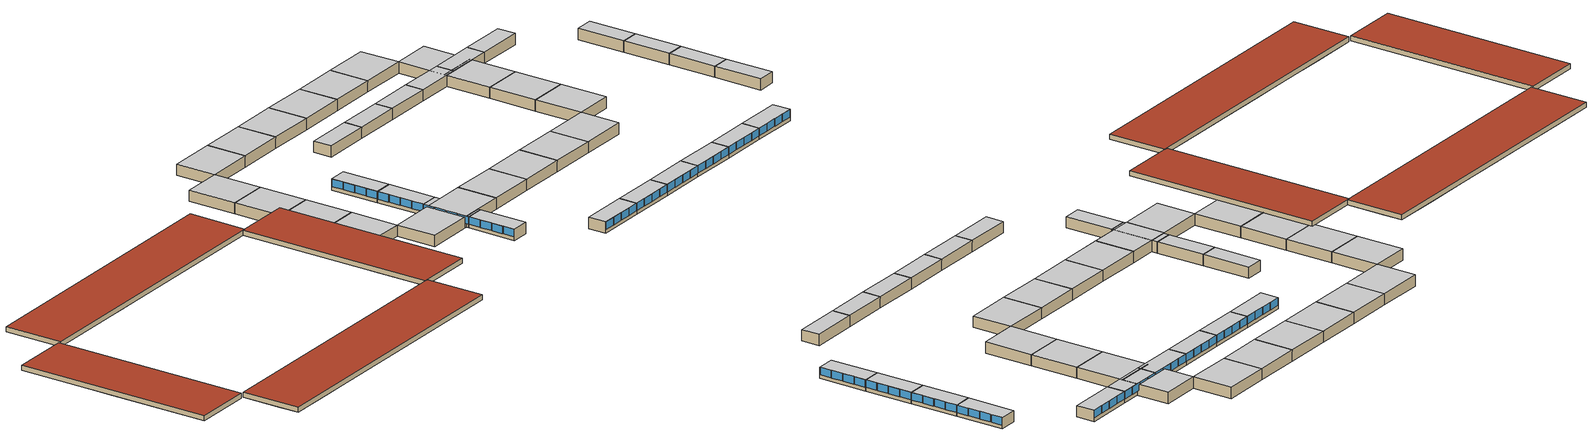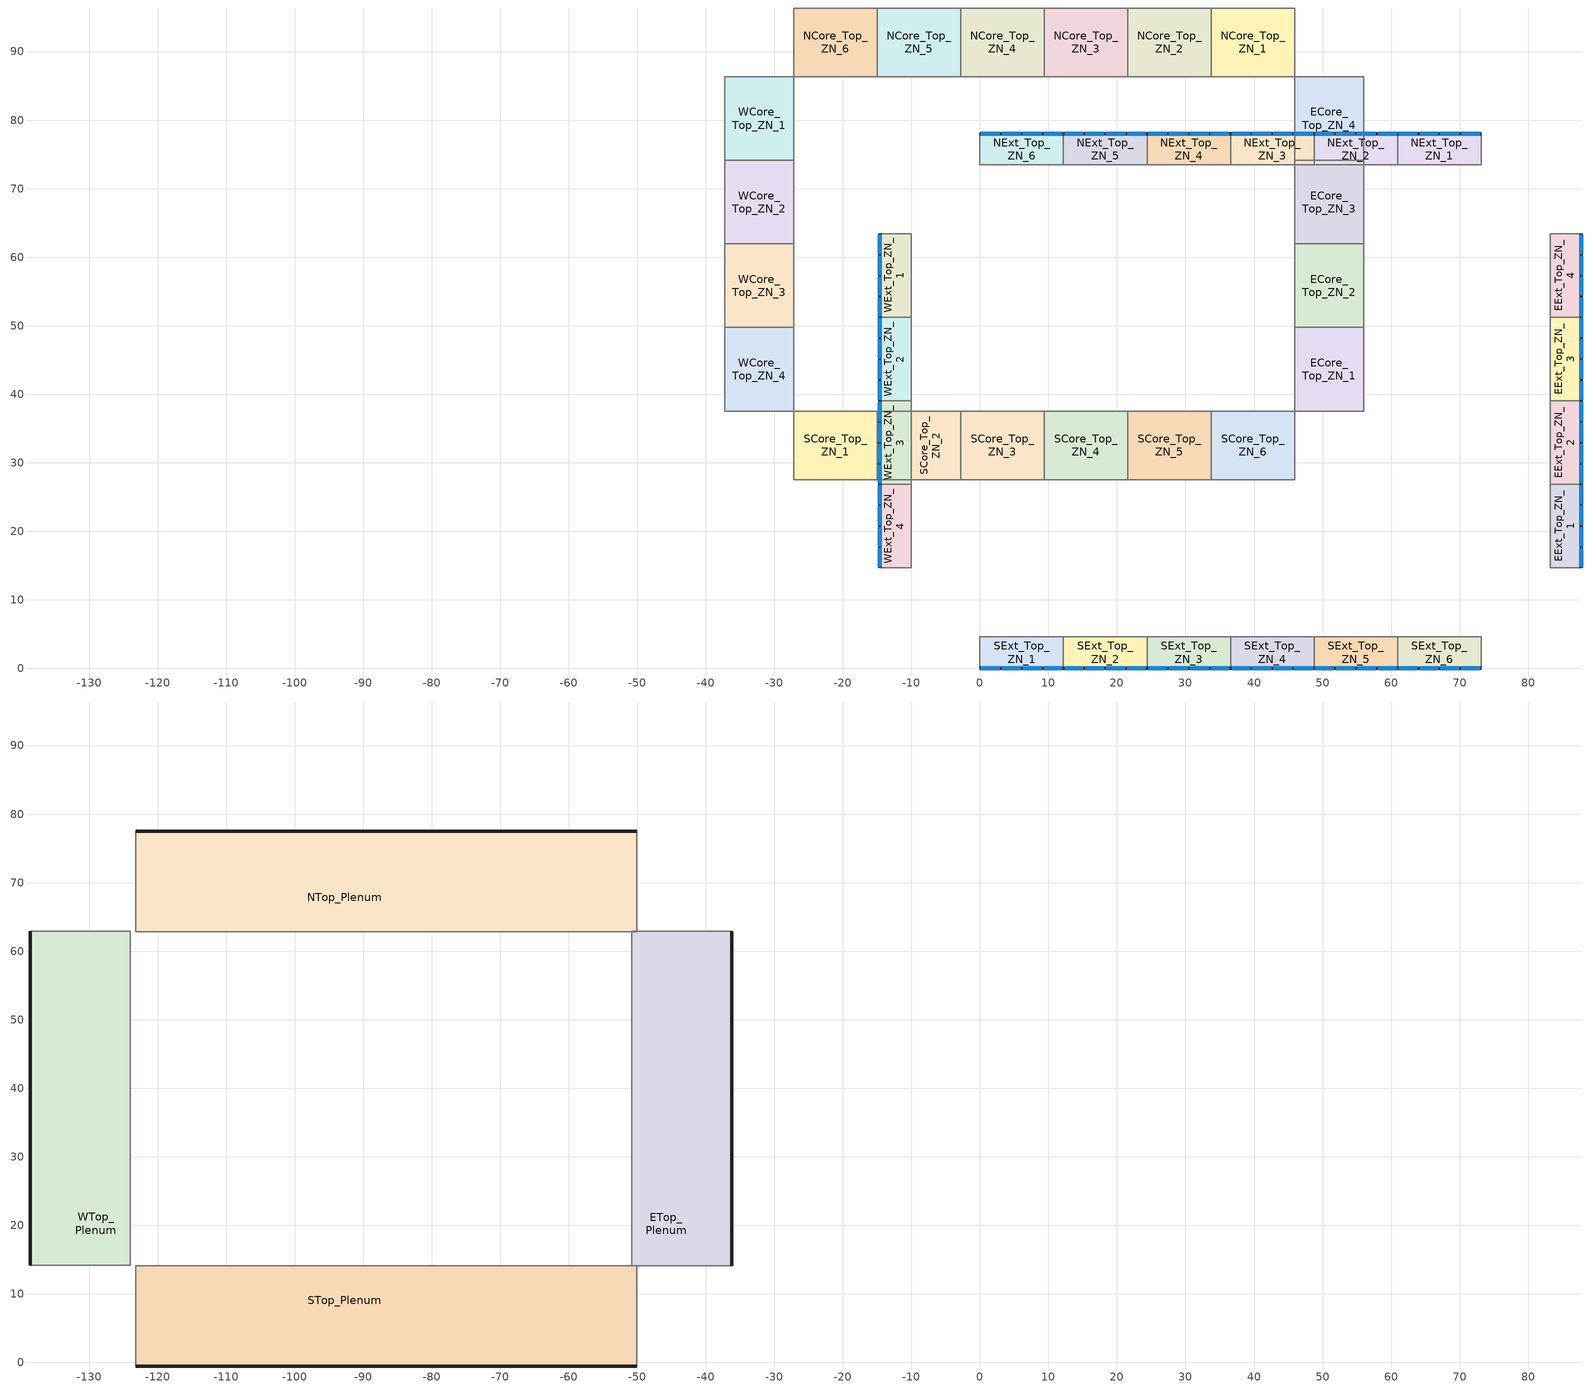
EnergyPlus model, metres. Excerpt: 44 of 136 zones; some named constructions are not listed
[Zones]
SCore_Top_ZN_5
 floor adiabatic (int_slab_floor): 33.75,37.54 33.75,27.48 21.56,27.48 21.56,37.54 z43.59
 wall adiabatic (int_wall): 21.56,27.48 33.75,27.48 33.75,37.54 21.56,37.54 21.56,27.48 z43.59:46.33
 ceiling adiabatic (DropCeiling): 21.56,37.54 21.56,27.48 33.75,27.48 33.75,37.54 z46.33
SExt_Top_ZN_4
 floor adiabatic (int_slab_floor): 48.77,4.57 48.77,0 36.58,0 36.58,4.57 z43.59
 wall outside (T24NRWallMetalFrame): 36.58,0 48.77,0 z43.59:46.33
 wall adiabatic (int_wall): 48.77,0 48.77,4.57 36.58,4.57 36.58,0 z43.59:46.33
 window (CFS_Glz_807): 36.73,0 39.47,0 / 39.78,0 42.52,0 / 42.82,0 45.57,0 / 45.87,0 48.62,0 z44.5:46.33
 ceiling adiabatic (DropCeiling): 36.58,4.57 36.58,0 48.77,0 48.77,4.57 z46.33
SCore_Top_ZN_2
 floor adiabatic (int_slab_floor): -2.82,37.54 -2.82,27.48 -15.02,27.48 -15.02,37.54 z43.59
 wall adiabatic (int_wall): -15.02,27.48 -2.82,27.48 -2.82,37.54 -15.02,37.54 -15.02,27.48 z43.59:46.33
 ceiling adiabatic (DropCeiling): -15.02,37.54 -15.02,27.48 -2.82,27.48 -2.82,37.54 z46.33
SCore_Top_ZN_4
 floor adiabatic (int_slab_floor): 21.56,37.54 21.56,27.48 9.37,27.48 9.37,37.54 z43.59
 wall adiabatic (int_wall): 9.37,27.48 21.56,27.48 21.56,37.54 9.37,37.54 9.37,27.48 z43.59:46.33
 ceiling adiabatic (DropCeiling): 9.37,37.54 9.37,27.48 21.56,27.48 21.56,37.54 z46.33
SExt_Top_ZN_1
 floor adiabatic (int_slab_floor): 12.19,4.57 12.19,0 0,0 0,4.57 z43.59
 wall outside (T24NRWallMetalFrame): 0,0 12.19,0 z43.59:46.33
 wall adiabatic (int_wall): 12.19,0 12.19,4.57 0,4.57 0,0 z43.59:46.33
 window (CFS_Glz_807): 0.15,0 2.9,0 / 3.2,0 5.94,0 / 6.25,0 8.99,0 / 9.3,0 12.04,0 z44.5:46.33
 ceiling adiabatic (DropCeiling): 0,4.57 0,0 12.19,0 12.19,4.57 z46.33
NCore_Top_ZN_3
 floor adiabatic (int_slab_floor): 21.56,96.36 21.56,86.3 9.37,86.3 9.37,96.36 z43.59
 wall adiabatic (int_wall): 21.56,96.36 9.37,96.36 9.37,86.3 21.56,86.3 21.56,96.36 z43.59:46.33
 ceiling adiabatic (DropCeiling): 9.37,96.36 9.37,86.3 21.56,86.3 21.56,96.36 z46.33
NExt_Top_ZN_2
 floor adiabatic (int_slab_floor): 60.96,78.03 60.96,73.46 48.77,73.46 48.77,78.03 z43.59
 wall outside (T24NRWallMetalFrame): 60.96,78.03 48.77,78.03 z43.59:46.33
 wall adiabatic (int_wall): 48.77,78.03 48.77,73.46 60.96,73.46 60.96,78.03 z43.59:46.33
 window (CFS_Glz_807): 51.66,78.03 48.92,78.03 / 54.71,78.03 51.97,78.03 / 57.76,78.03 55.02,78.03 / 60.81,78.03 58.06,78.03 z44.5:46.33
 ceiling adiabatic (DropCeiling): 48.77,78.03 48.77,73.46 60.96,73.46 60.96,78.03 z46.33
SCore_Top_ZN_1
 floor adiabatic (int_slab_floor): -15.02,37.54 -15.02,27.48 -27.21,27.48 -27.21,37.54 z43.59
 wall adiabatic (int_wall): -27.21,27.48 -15.02,27.48 -15.02,37.54 -27.21,37.54 -27.21,27.48 z43.59:46.33
 ceiling adiabatic (DropCeiling): -27.21,37.54 -27.21,27.48 -15.02,27.48 -15.02,37.54 z46.33
WExt_Top_ZN_2
 floor adiabatic (int_slab_floor): -10.06,51.23 -10.06,39.03 -14.63,39.03 -14.63,51.23 z43.59
 wall outside (T24NRWallMetalFrame): -14.63,51.23 -14.63,39.03 z43.59:46.33
 wall adiabatic (int_wall): -14.63,39.03 -10.06,39.03 -10.06,51.23 -14.63,51.23 z43.59:46.33
 window (CFS_Glz_807): -14.63,41.91 -14.63,39.17 / -14.63,44.96 -14.63,42.21 / -14.63,48.01 -14.63,45.26 / -14.63,51.05 -14.63,48.31 z44.5:46.33
 ceiling adiabatic (DropCeiling): -14.63,51.23 -14.63,39.03 -10.06,39.03 -10.06,51.23 z46.33
SExt_Top_ZN_6
 floor adiabatic (int_slab_floor): 73.15,4.57 73.15,0 60.96,0 60.96,4.57 z43.59
 wall outside (T24NRWallMetalFrame): 60.96,0 73.15,0 z43.59:46.33
 wall adiabatic (int_wall): 73.15,0 73.15,4.57 60.96,4.57 60.96,0 z43.59:46.33
 window (CFS_Glz_807): 61.11,0 63.86,0 / 64.16,0 66.9,0 / 67.21,0 69.95,0 / 70.26,0 73,0 z44.5:46.33
 ceiling adiabatic (DropCeiling): 60.96,4.57 60.96,0 73.15,0 73.15,4.57 z46.33
SExt_Top_ZN_5
 floor adiabatic (int_slab_floor): 60.96,4.57 60.96,0 48.77,0 48.77,4.57 z43.59
 wall outside (T24NRWallMetalFrame): 48.77,0 60.96,0 z43.59:46.33
 wall adiabatic (int_wall): 60.96,0 60.96,4.57 48.77,4.57 48.77,0 z43.59:46.33
 window (CFS_Glz_807): 48.92,0 51.66,0 / 51.97,0 54.71,0 / 55.02,0 57.76,0 / 58.06,0 60.81,0 z44.5:46.33
 ceiling adiabatic (DropCeiling): 48.77,4.57 48.77,0 60.96,0 60.96,4.57 z46.33
EExt_Top_ZN_1
 floor adiabatic (int_slab_floor): 87.78,26.82 87.78,14.63 83.21,14.63 83.21,26.82 z43.59
 wall outside (T24NRWallMetalFrame): 87.78,14.63 87.78,26.82 z43.59:46.33
 wall adiabatic (int_wall): 87.78,26.82 83.21,26.82 83.21,14.63 87.78,14.63 z43.59:46.33
 window (CFS_Glz_807): 87.78,14.78 87.78,17.53 / 87.78,17.83 87.78,20.57 / 87.78,20.88 87.78,23.62 / 87.78,23.93 87.78,26.67 z44.5:46.33
 ceiling adiabatic (DropCeiling): 83.21,26.82 83.21,14.63 87.78,14.63 87.78,26.82 z46.33
NExt_Top_ZN_3
 floor adiabatic (int_slab_floor): 48.77,78.03 48.77,73.46 36.58,73.46 36.58,78.03 z43.59
 wall outside (T24NRWallMetalFrame): 48.77,78.03 36.58,78.03 z43.59:46.33
 wall adiabatic (int_wall): 36.58,78.03 36.58,73.46 48.77,73.46 48.77,78.03 z43.59:46.33
 window (CFS_Glz_807): 39.47,78.03 36.73,78.03 / 42.52,78.03 39.78,78.03 / 45.57,78.03 42.82,78.03 / 48.62,78.03 45.87,78.03 z44.5:46.33
 ceiling adiabatic (DropCeiling): 36.58,78.03 36.58,73.46 48.77,73.46 48.77,78.03 z46.33
WExt_Top_ZN_3
 floor adiabatic (int_slab_floor): -10.06,39.03 -10.06,26.84 -14.63,26.84 -14.63,39.03 z43.59
 wall outside (T24NRWallMetalFrame): -14.63,39.03 -14.63,26.84 z43.59:46.33
 wall adiabatic (int_wall): -14.63,26.84 -10.06,26.84 -10.06,39.03 -14.63,39.03 z43.59:46.33
 window (CFS_Glz_807): -14.63,29.72 -14.63,26.97 / -14.63,32.77 -14.63,30.02 / -14.63,35.81 -14.63,33.07 / -14.63,38.86 -14.63,36.12 z44.5:46.33
 ceiling adiabatic (DropCeiling): -14.63,39.03 -14.63,26.84 -10.06,26.84 -10.06,39.03 z46.33
WCore_Top_ZN_4
 floor adiabatic (int_slab_floor): -27.21,49.73 -27.21,37.54 -37.27,37.54 -37.27,49.73 z43.59
 wall adiabatic (int_wall): -37.27,49.73 -37.27,37.54 -27.21,37.54 -27.21,49.73 -37.27,49.73 z43.59:46.33
 ceiling adiabatic (DropCeiling): -37.27,49.73 -37.27,37.54 -27.21,37.54 -27.21,49.73 z46.33
WExt_Top_ZN_4
 floor adiabatic (int_slab_floor): -10.06,26.84 -10.06,14.65 -14.63,14.65 -14.63,26.84 z43.59
 wall outside (T24NRWallMetalFrame): -14.63,26.84 -14.63,14.65 z43.59:46.33
 wall adiabatic (int_wall): -14.63,14.65 -10.06,14.65 -10.06,26.84 -14.63,26.84 z43.59:46.33
 window (CFS_Glz_807): -14.63,17.53 -14.63,14.78 / -14.63,20.57 -14.63,17.83 / -14.63,23.62 -14.63,20.88 / -14.63,26.67 -14.63,23.93 z44.5:46.33
 ceiling adiabatic (DropCeiling): -14.63,26.84 -14.63,14.65 -10.06,14.65 -10.06,26.84 z46.33
WCore_Top_ZN_2
 floor adiabatic (int_slab_floor): -27.21,74.11 -27.21,61.92 -37.27,61.92 -37.27,74.11 z43.59
 wall adiabatic (int_wall): -37.27,74.11 -37.27,61.92 -27.21,61.92 -27.21,74.11 -37.27,74.11 z43.59:46.33
 ceiling adiabatic (DropCeiling): -37.27,74.11 -37.27,61.92 -27.21,61.92 -27.21,74.11 z46.33
SExt_Top_ZN_2
 floor adiabatic (int_slab_floor): 24.38,4.57 24.38,0 12.19,0 12.19,4.57 z43.59
 wall outside (T24NRWallMetalFrame): 12.19,0 24.38,0 z43.59:46.33
 wall adiabatic (int_wall): 24.38,0 24.38,4.57 12.19,4.57 12.19,0 z43.59:46.33
 window (CFS_Glz_807): 12.34,0 15.09,0 / 15.39,0 18.14,0 / 18.44,0 21.18,0 / 21.49,0 24.23,0 z44.5:46.33
 ceiling adiabatic (DropCeiling): 12.19,4.57 12.19,0 24.38,0 24.38,4.57 z46.33
WCore_Top_ZN_1
 floor adiabatic (int_slab_floor): -27.21,86.3 -27.21,74.11 -37.27,74.11 -37.27,86.3 z43.59
 wall adiabatic (int_wall): -37.27,86.3 -37.27,74.11 -27.21,74.11 -27.21,86.3 -37.27,86.3 z43.59:46.33
 ceiling adiabatic (DropCeiling): -37.27,86.3 -37.27,74.11 -27.21,74.11 -27.21,86.3 z46.33
NCore_Top_ZN_4
 floor adiabatic (int_slab_floor): 9.37,96.36 9.37,86.3 -2.82,86.3 -2.82,96.36 z43.59
 wall adiabatic (int_wall): 9.37,96.36 -2.82,96.36 -2.82,86.3 9.37,86.3 9.37,96.36 z43.59:46.33
 ceiling adiabatic (DropCeiling): -2.82,96.36 -2.82,86.3 9.37,86.3 9.37,96.36 z46.33
NExt_Top_ZN_4
 floor adiabatic (int_slab_floor): 36.58,78.03 36.58,73.46 24.38,73.46 24.38,78.03 z43.59
 wall outside (T24NRWallMetalFrame): 36.58,78.03 24.38,78.03 z43.59:46.33
 wall adiabatic (int_wall): 24.38,78.03 24.38,73.46 36.58,73.46 36.58,78.03 z43.59:46.33
 window (CFS_Glz_807): 27.28,78.03 24.54,78.03 / 30.33,78.03 27.58,78.03 / 33.38,78.03 30.63,78.03 / 36.42,78.03 33.68,78.03 z44.5:46.33
 ceiling adiabatic (DropCeiling): 24.38,78.03 24.38,73.46 36.58,73.46 36.58,78.03 z46.33
ECore_Top_ZN_3
 floor adiabatic (int_slab_floor): 56,74.11 56,61.92 45.94,61.92 45.94,74.11 z43.59
 wall adiabatic (int_wall): 56,61.92 56,74.11 45.94,74.11 45.94,61.92 56,61.92 z43.59:46.33
 ceiling adiabatic (DropCeiling): 45.94,74.11 45.94,61.92 56,61.92 56,74.11 z46.33
WCore_Top_ZN_3
 floor adiabatic (int_slab_floor): -27.21,61.92 -27.21,49.73 -37.27,49.73 -37.27,61.92 z43.59
 wall adiabatic (int_wall): -37.27,61.92 -37.27,49.73 -27.21,49.73 -27.21,61.92 -37.27,61.92 z43.59:46.33
 ceiling adiabatic (DropCeiling): -37.27,61.92 -37.27,49.73 -27.21,49.73 -27.21,61.92 z46.33
ECore_Top_ZN_2
 floor adiabatic (int_slab_floor): 56,61.92 56,49.73 45.94,49.73 45.94,61.92 z43.59
 wall adiabatic (int_wall): 56,49.73 56,61.92 45.94,61.92 45.94,49.73 56,49.73 z43.59:46.33
 ceiling adiabatic (DropCeiling): 45.94,61.92 45.94,49.73 56,49.73 56,61.92 z46.33
ECore_Top_ZN_4
 floor adiabatic (int_slab_floor): 56,86.3 56,74.11 45.94,74.11 45.94,86.3 z43.59
 wall adiabatic (int_wall): 56,74.11 56,86.3 45.94,86.3 45.94,74.11 56,74.11 z43.59:46.33
 ceiling adiabatic (DropCeiling): 45.94,86.3 45.94,74.11 56,74.11 56,86.3 z46.33
EExt_Top_ZN_2
 floor adiabatic (int_slab_floor): 87.78,39.01 87.78,26.82 83.21,26.82 83.21,39.01 z43.59
 wall outside (T24NRWallMetalFrame): 87.78,26.82 87.78,39.01 z43.59:46.33
 wall adiabatic (int_wall): 87.78,39.01 83.21,39.01 83.21,26.82 87.78,26.82 z43.59:46.33
 window (CFS_Glz_807): 87.78,26.97 87.78,29.72 / 87.78,30.02 87.78,32.77 / 87.78,33.07 87.78,35.81 / 87.78,36.12 87.78,38.86 z44.5:46.33
 ceiling adiabatic (DropCeiling): 83.21,39.01 83.21,26.82 87.78,26.82 87.78,39.01 z46.33
ECore_Top_ZN_1
 floor adiabatic (int_slab_floor): 56,49.73 56,37.54 45.94,37.54 45.94,49.73 z43.59
 wall adiabatic (int_wall): 56,37.54 56,49.73 45.94,49.73 45.94,37.54 56,37.54 z43.59:46.33
 ceiling adiabatic (DropCeiling): 45.94,49.73 45.94,37.54 56,37.54 56,49.73 z46.33
NCore_Top_ZN_1
 floor adiabatic (int_slab_floor): 45.94,96.36 45.94,86.3 33.75,86.3 33.75,96.36 z43.59
 wall adiabatic (int_wall): 45.94,96.36 33.75,96.36 33.75,86.3 45.94,86.3 45.94,96.36 z43.59:46.33
 ceiling adiabatic (DropCeiling): 33.75,96.36 33.75,86.3 45.94,86.3 45.94,96.36 z46.33
NCore_Top_ZN_5
 floor adiabatic (int_slab_floor): -2.82,96.36 -2.82,86.3 -15.02,86.3 -15.02,96.36 z43.59
 wall adiabatic (int_wall): -2.82,96.36 -15.02,96.36 -15.02,86.3 -2.82,86.3 -2.82,96.36 z43.59:46.33
 ceiling adiabatic (DropCeiling): -15.02,96.36 -15.02,86.3 -2.82,86.3 -2.82,96.36 z46.33
NCore_Top_ZN_2
 floor adiabatic (int_slab_floor): 33.75,96.36 33.75,86.3 21.56,86.3 21.56,96.36 z43.59
 wall adiabatic (int_wall): 33.75,96.36 21.56,96.36 21.56,86.3 33.75,86.3 33.75,96.36 z43.59:46.33
 ceiling adiabatic (DropCeiling): 21.56,96.36 21.56,86.3 33.75,86.3 33.75,96.36 z46.33
NCore_Top_ZN_6
 floor adiabatic (int_slab_floor): -15.02,96.36 -15.02,86.3 -27.21,86.3 -27.21,96.36 z43.59
 wall adiabatic (int_wall): -15.02,96.36 -27.21,96.36 -27.21,86.3 -15.02,86.3 -15.02,96.36 z43.59:46.33
 ceiling adiabatic (DropCeiling): -27.21,96.36 -27.21,86.3 -15.02,86.3 -15.02,96.36 z46.33
NExt_Top_ZN_5
 floor adiabatic (int_slab_floor): 24.38,78.03 24.38,73.46 12.19,73.46 12.19,78.03 z43.59
 wall outside (T24NRWallMetalFrame): 24.38,78.03 12.19,78.03 z43.59:46.33
 wall adiabatic (int_wall): 12.19,78.03 12.19,73.46 24.38,73.46 24.38,78.03 z43.59:46.33
 window (CFS_Glz_807): 15.09,78.03 12.34,78.03 / 18.14,78.03 15.39,78.03 / 21.18,78.03 18.44,78.03 / 24.23,78.03 21.49,78.03 z44.5:46.33
 ceiling adiabatic (DropCeiling): 12.19,78.03 12.19,73.46 24.38,73.46 24.38,78.03 z46.33
SCore_Top_ZN_3
 floor adiabatic (int_slab_floor): 9.37,37.54 9.37,27.48 -2.82,27.48 -2.82,37.54 z43.59
 wall adiabatic (int_wall): -2.82,27.48 9.37,27.48 9.37,37.54 -2.82,37.54 -2.82,27.48 z43.59:46.33
 ceiling adiabatic (DropCeiling): -2.82,37.54 -2.82,27.48 9.37,27.48 9.37,37.54 z46.33
SExt_Top_ZN_3
 floor adiabatic (int_slab_floor): 36.58,4.57 36.58,0 24.38,0 24.38,4.57 z43.59
 wall outside (T24NRWallMetalFrame): 24.38,0 36.58,0 z43.59:46.33
 wall adiabatic (int_wall): 36.58,0 36.58,4.57 24.38,4.57 24.38,0 z43.59:46.33
 window (CFS_Glz_807): 24.54,0 27.28,0 / 27.58,0 30.33,0 / 30.63,0 33.38,0 / 33.68,0 36.42,0 z44.5:46.33
 ceiling adiabatic (DropCeiling): 24.38,4.57 24.38,0 36.58,0 36.58,4.57 z46.33
SCore_Top_ZN_6
 floor adiabatic (int_slab_floor): 45.94,37.54 45.94,27.48 33.75,27.48 33.75,37.54 z43.59
 wall adiabatic (int_wall): 33.75,27.48 45.94,27.48 45.94,37.54 33.75,37.54 33.75,27.48 z43.59:46.33
 ceiling adiabatic (DropCeiling): 33.75,37.54 33.75,27.48 45.94,27.48 45.94,37.54 z46.33
EExt_Top_ZN_4
 floor adiabatic (int_slab_floor): 87.78,63.4 87.78,51.21 83.21,51.21 83.21,63.4 z43.59
 wall outside (T24NRWallMetalFrame): 87.78,51.21 87.78,63.4 z43.59:46.33
 wall adiabatic (int_wall): 87.78,63.4 83.21,63.4 83.21,51.21 87.78,51.21 z43.59:46.33
 window (CFS_Glz_807): 87.78,51.36 87.78,54.1 / 87.78,54.41 87.78,57.15 / 87.78,57.45 87.78,60.2 / 87.78,60.5 87.78,63.25 z44.5:46.33
 ceiling adiabatic (DropCeiling): 83.21,63.4 83.21,51.21 87.78,51.21 87.78,63.4 z46.33
NExt_Top_ZN_1
 floor adiabatic (int_slab_floor): 73.15,78.03 73.15,73.46 60.96,73.46 60.96,78.03 z43.59
 wall outside (T24NRWallMetalFrame): 73.15,78.03 60.96,78.03 z43.59:46.33
 wall adiabatic (int_wall): 60.96,78.03 60.96,73.46 73.15,73.46 73.15,78.03 z43.59:46.33
 window (CFS_Glz_807): 63.86,78.03 61.11,78.03 / 66.9,78.03 64.16,78.03 / 69.95,78.03 67.21,78.03 / 73,78.03 70.26,78.03 z44.5:46.33
 ceiling adiabatic (DropCeiling): 60.96,78.03 60.96,73.46 73.15,73.46 73.15,78.03 z46.33
EExt_Top_ZN_3
 floor adiabatic (int_slab_floor): 87.78,51.21 87.78,39.01 83.21,39.01 83.21,51.21 z43.59
 wall outside (T24NRWallMetalFrame): 87.78,39.01 87.78,51.21 z43.59:46.33
 wall adiabatic (int_wall): 87.78,51.21 83.21,51.21 83.21,39.01 87.78,39.01 z43.59:46.33
 window (CFS_Glz_807): 87.78,39.17 87.78,41.91 / 87.78,42.21 87.78,44.96 / 87.78,45.26 87.78,48.01 / 87.78,48.31 87.78,51.05 z44.5:46.33
 ceiling adiabatic (DropCeiling): 83.21,51.21 83.21,39.01 87.78,39.01 87.78,51.21 z46.33
NExt_Top_ZN_6
 floor adiabatic (int_slab_floor): 12.19,78.03 12.19,73.46 0,73.46 0,78.03 z43.59
 wall outside (T24NRWallMetalFrame): 12.19,78.03 0,78.03 z43.59:46.33
 wall adiabatic (int_wall): 0,78.03 0,73.46 12.19,73.46 12.19,78.03 z43.59:46.33
 window (CFS_Glz_807): 2.9,78.03 0.15,78.03 / 5.94,78.03 3.2,78.03 / 8.99,78.03 6.25,78.03 / 12.04,78.03 9.3,78.03 z44.5:46.33
 ceiling adiabatic (DropCeiling): 0,78.03 0,73.46 12.19,73.46 12.19,78.03 z46.33
WExt_Top_ZN_1
 floor adiabatic (int_slab_floor): -10.06,63.42 -10.06,51.23 -14.63,51.23 -14.63,63.42 z43.59
 wall outside (T24NRWallMetalFrame): -14.63,63.42 -14.63,51.23 z43.59:46.33
 wall adiabatic (int_wall): -14.63,51.23 -10.06,51.23 -10.06,63.42 -14.63,63.42 z43.59:46.33
 window (CFS_Glz_807): -14.63,54.1 -14.63,51.36 / -14.63,57.15 -14.63,54.41 / -14.63,60.2 -14.63,57.45 / -14.63,63.25 -14.63,60.5 z44.5:46.33
 ceiling adiabatic (DropCeiling): -14.63,63.42 -14.63,51.23 -10.06,51.23 -10.06,63.42 z46.33
STop_Plenum
 floor adiabatic (DropCeiling): -98.86,4.02 -98.86,-0.55 -111.05,-0.55 -111.05,4.02 z46.33; -98.86,14.08 -98.86,4.02 -111.05,4.02 -111.05,14.08 z46.33; -62.28,14.08 -62.28,4.02 -74.47,4.02 -74.47,14.08 z46.33; -74.47,4.02 -74.47,-0.55 -86.66,-0.55 -86.66,4.02 z46.33; -74.47,14.08 -74.47,4.02 -86.66,4.02 -86.66,14.08 z46.33; -86.66,4.02 -86.66,-0.55 -98.86,-0.55 -98.86,4.02 z46.33; -86.66,14.08 -86.66,4.02 -98.86,4.02 -98.86,14.08 z46.33; -111.05,14.08 -111.05,4.02 -123.24,4.02 -123.24,14.08 z46.33; -111.05,4.02 -111.05,-0.55 -123.24,-0.55 -123.24,4.02 z46.33; -50.09,14.08 -50.09,4.02 -62.28,4.02 -62.28,14.08 z46.33; -50.09,4.02 -50.09,-0.55 -62.28,-0.55 -62.28,4.02 z46.33; -62.28,4.02 -62.28,-0.55 -74.47,-0.55 -74.47,4.02 z46.33
 wall outside (T24NRWallMetalFrame): -123.24,-0.55 -50.09,-0.55 z46.33:47.55
 wall adiabatic (int_wall): -50.09,-0.55 -50.09,14.08 -123.24,14.08 -123.24,-0.55 z46.33:47.55
 roof outside (nonres_roof): -123.24,14.08 -123.24,-0.55 -50.09,-0.55 -50.09,14.08 z47.55
ETop_Plenum
 floor adiabatic (DropCeiling): -40.8,62.87 -40.8,50.68 -50.85,50.68 -50.85,62.87 z46.33; -36.22,62.87 -36.22,50.68 -40.8,50.68 -40.8,62.87 z46.33; -40.8,50.68 -40.8,38.49 -50.85,38.49 -50.85,50.68 z46.33; -36.22,50.68 -36.22,38.49 -40.8,38.49 -40.8,50.68 z46.33; -36.22,38.49 -36.22,26.3 -40.8,26.3 -40.8,38.49 z46.33; -40.8,38.49 -40.8,26.3 -50.85,26.3 -50.85,38.49 z46.33; -40.8,26.3 -40.8,14.11 -50.85,14.11 -50.85,26.3 z46.33; -36.22,26.3 -36.22,14.11 -40.8,14.11 -40.8,26.3 z46.33
 wall outside (T24NRWallMetalFrame): -36.22,14.11 -36.22,62.87 z46.33:47.55
 wall adiabatic (int_wall): -50.85,14.11 -36.22,14.11 / -36.22,62.87 -50.85,62.87 z46.33:47.55
 wall adiabatic (T24NRWallMetalFrame): -50.85,62.87 -50.85,14.11 z46.33:47.55
 roof outside (nonres_roof): -50.85,62.87 -50.85,14.11 -36.22,14.11 -36.22,62.87 z47.55
NTop_Plenum
 floor adiabatic (DropCeiling): -62.28,72.9 -62.28,62.84 -74.47,62.84 -74.47,72.9 z46.33; -62.28,77.47 -62.28,72.9 -74.47,72.9 -74.47,77.47 z46.33; -98.86,77.47 -98.86,72.9 -111.05,72.9 -111.05,77.47 z46.33; -98.86,72.9 -98.86,62.84 -111.05,62.84 -111.05,72.9 z46.33; -86.66,72.9 -86.66,62.84 -98.86,62.84 -98.86,72.9 z46.33; -86.66,77.47 -86.66,72.9 -98.86,72.9 -98.86,77.47 z46.33; -74.47,72.9 -74.47,62.84 -86.66,62.84 -86.66,72.9 z46.33; -74.47,77.47 -74.47,72.9 -86.66,72.9 -86.66,77.47 z46.33; -50.09,77.47 -50.09,72.9 -62.28,72.9 -62.28,77.47 z46.33; -50.09,72.9 -50.09,62.84 -62.28,62.84 -62.28,72.9 z46.33; -111.05,72.9 -111.05,62.84 -123.24,62.84 -123.24,72.9 z46.33; -111.05,77.47 -111.05,72.9 -123.24,72.9 -123.24,77.47 z46.33
 wall outside (T24NRWallMetalFrame): -50.09,77.47 -123.24,77.47 z46.33:47.55
 wall adiabatic (int_wall): -123.24,77.47 -123.24,62.84 -50.09,62.84 -50.09,77.47 z46.33:47.55
 roof outside (nonres_roof): -123.24,77.47 -123.24,62.84 -50.09,62.84 -50.09,77.47 z47.55
WTop_Plenum
 floor adiabatic (DropCeiling): -124.01,26.32 -124.01,14.13 -134.06,14.13 -134.06,26.32 z46.33; -134.06,26.32 -134.06,14.13 -138.64,14.13 -138.64,26.32 z46.33; -134.06,38.51 -134.06,26.32 -138.64,26.32 -138.64,38.51 z46.33; -124.01,38.51 -124.01,26.32 -134.06,26.32 -134.06,38.51 z46.33; -134.06,50.7 -134.06,38.51 -138.64,38.51 -138.64,50.7 z46.33; -124.01,50.7 -124.01,38.51 -134.06,38.51 -134.06,50.7 z46.33; -124.01,62.89 -124.01,50.7 -134.06,50.7 -134.06,62.89 z46.33; -134.06,62.89 -134.06,50.7 -138.64,50.7 -138.64,62.89 z46.33
 wall outside (T24NRWallMetalFrame): -138.64,62.89 -138.64,14.13 z46.33:47.55
 wall adiabatic (int_wall): -138.64,14.13 -124.01,14.13 -124.01,62.89 -138.64,62.89 z46.33:47.55
 roof outside (nonres_roof): -138.64,62.89 -138.64,14.13 -124.01,14.13 -124.01,62.89 z47.55
